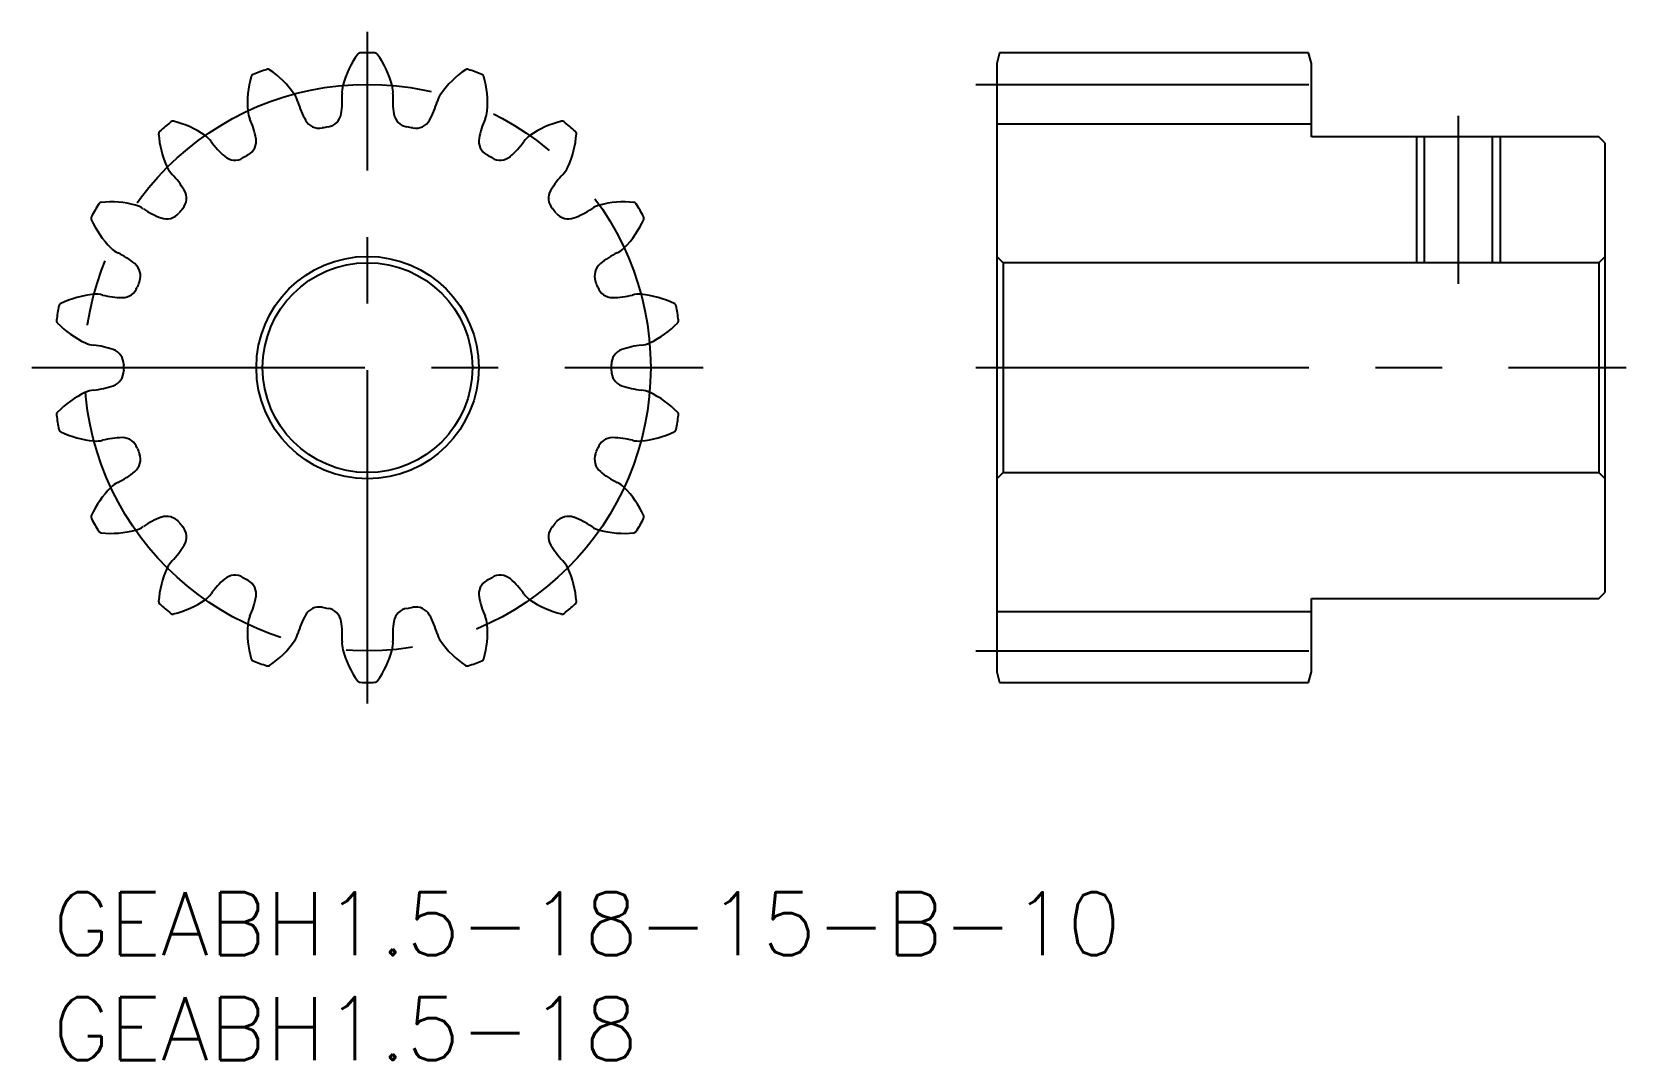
# Model space of a CAD drawing. Extents: x -1 to 75, y -8 to 41.
import ezdxf

# ---------------------------------------------------------------- set-up
doc = ezdxf.new("R2010")
doc.units = 0
doc.header["$LTSCALE"] = 0.5
doc.linetypes.add('CENTER', pattern=[50.8, 31.75, -6.35, 6.35, -6.35])
for name, color, linetype in [('MSM_CENTER', 1, 'CENTER'), ('MSM_CONTINUOUS', 7, 'CONTINUOUS'), ('MSM_NARROW', 5, 'CONTINUOUS'), ('MSM_PART_NUMBER', 7, 'CONTINUOUS')]:
    doc.layers.add(name, color=color, linetype=linetype)
doc.styles.get("Standard").update_dxf_attribs({"font": 'txt.shx', "height": 1, "bigfont": 'bigfont.shx'})

# ---------------------------------------------------------------- blocks, each defined once
blk = doc.blocks.new('*U3')
at = {"layer": 'MSM_PART_NUMBER'}
blk.add_text('GEABH1.5-18-15-B-10', height=3, dxfattribs=at).set_placement((0, -3))
blk = doc.blocks.new('*U4')
at = {"layer": 'MSM_PART_NUMBER'}
blk.add_text('GEABH1.5-18', height=3, dxfattribs=at).set_placement((0, -8))

msp = doc.modelspace()

# ---------------------------------------------------------------- linework, layer by layer
at = {"layer": 'MSM_CENTER'}
for p, q in [((15, 9), (15, 41)), ((44, 38.5), (61, 38.5)), ((67, 37), (67, 29)), ((-1, 25), (31, 25)), ((44, 25), (75, 25)), ((44, 11.5), (61, 11.5))]:
    msp.add_line(p, q, dxfattribs=at)
msp.add_circle((15, 25), 13.5, dxfattribs=at)
at = {"layer": 'MSM_CONTINUOUS'}
for p, q in [((45.134, 40), (45, 39.5)), ((59.866, 40), (45.134, 40)), ((60, 39.5), (59.866, 40)), ((45, 39.5), (45, 10.5)), ((60, 36), (60, 39.5)), ((45, 36.625), (60, 36.625)), ((73.7, 36), (60, 36)), ((65.379, 36), (65.379, 30)), ((68.621, 36), (68.621, 30)), ((74, 35.7), (73.7, 36)), ((74, 14.3), (74, 35.7)), ((45.3, 30), (45, 30.3)), ((45.3, 30), (45.3, 20)), ((73.7, 30), (45.3, 30)), ((74, 30.3), (73.7, 30)), ((73.7, 30), (73.7, 20)), ((45, 19.7), (45.3, 20)), ((45.3, 20), (73.7, 20)), ((73.7, 20), (74, 19.7)), ((60, 14), (73.7, 14)), ((60, 10.5), (60, 14)), ((73.7, 14), (74, 14.3)), ((45, 13.375), (60, 13.375)), ((45, 10.5), (45.134, 10)), ((45.134, 10), (59.866, 10)), ((59.866, 10), (60, 10.5))]:
    msp.add_line(p, q, dxfattribs=at)
for radius in [5.3, 5]:
    msp.add_circle((15, 25), radius, dxfattribs=at)
for centre, radius, start, end in [((18.17, 37.284), 4.5, 143.91572, 165), ((14.655, 39.846), 0.15, 91.33276, 143.91572), ((15, 25), 15, 88.66724, 91.33276), ((15.345, 39.846), 0.15, 36.0843, 88.66724), ((11.83, 37.284), 4.5, 15, 36.08428), ((13.778, 37.627), 4.5, 163.91572, 185), ((9.598, 38.833), 0.15, 111.33278, 163.91572), ((15, 25), 15, 108.66724, 111.33276), ((10.247, 39.069), 0.15, 56.08431, 108.66724), ((7.82, 35.459), 4.5, 35, 56.08428), ((22.18, 35.459), 4.5, 123.91572, 145), ((19.753, 39.069), 0.15, 71.33276, 123.91572), ((15, 25), 15, 68.66724, 71.33276), ((20.402, 38.833), 0.15, 16.0843, 68.66724), ((16.222, 37.627), 4.5, 355, 16.08428), ((10.508, 37.341), 1.218, 15.7019, 35.00005), ((9.797, 37.742), 4, 350.62429, 4.29814), ((15, 38.133), 1.218, 164.99995, 184.2981), ((15, 38.133), 1.218, 355.7019, 15.00005), ((20.203, 37.742), 4, 175.70186, 189.37571), ((19.492, 37.341), 1.218, 144.99995, 164.2981), ((15.532, 38.754), 4, 195.70186, 209.37571), ((14.468, 38.754), 4, 330.62429, 344.29814), ((15, 25), 15, 128.66724, 131.33276), ((5.722, 36.595), 0.15, 76.08431, 128.66724), ((4.676, 32.372), 4.5, 55, 76.08428), ((10.508, 37.341), 1.218, 184.99995, 204.2981), ((5.752, 35.194), 4, 10.62429, 24.29814), ((12.699, 37.159), 0.75, 209.3757, 280.71407), ((13.003, 37.213), 0.75, 279.28593, 350.6243), ((16.997, 37.213), 0.75, 189.3757, 260.71407), ((17.301, 37.159), 0.75, 259.28593, 330.6243), ((24.248, 35.194), 4, 155.70186, 169.37571), ((19.492, 37.341), 1.218, 335.7019, 355.00005), ((25.324, 32.372), 4.5, 103.91572, 125), ((24.278, 36.595), 0.15, 51.33276, 103.91572), ((15, 25), 15, 48.66724, 51.33276), ((5.193, 36.151), 0.15, 131.33278, 183.91572), ((9.532, 36.448), 4.5, 183.91572, 205), ((6.558, 35.061), 1.218, 35.7019, 55.00005), ((10.795, 38.106), 4, 215.70186, 229.37571), ((8.947, 35.793), 0.75, 299.28593, 10.62429), ((15, 25), 11.625, 99.28593, 100.71407), ((15, 25), 11.625, 79.28593, 80.71407), ((21.053, 35.793), 0.75, 169.3757, 240.71407), ((19.205, 38.106), 4, 310.62429, 324.29814), ((23.442, 35.061), 1.218, 124.99995, 144.2981), ((20.468, 36.448), 4.5, 335, 356.08428), ((24.807, 36.151), 0.15, 356.0843, 48.66724), ((8.679, 35.639), 0.75, 229.3757, 300.71407), ((15, 25), 11.625, 119.28593, 120.71407), ((15, 25), 11.625, 59.28593, 60.71407), ((21.321, 35.639), 0.75, 239.28593, 310.62429), ((6.558, 35.061), 1.218, 204.99995, 224.2981), ((2.823, 31.416), 4, 30.62429, 44.29814), ((27.177, 31.416), 4, 135.70186, 149.37571), ((23.442, 35.061), 1.218, 315.7019, 335.00005), ((5.62, 33.072), 0.75, 319.28593, 30.62429), ((24.38, 33.072), 0.75, 149.3757, 220.71407), ((15, 25), 15, 148.66724, 151.33276), ((2.316, 32.722), 0.15, 96.08431, 148.66724), ((2.777, 28.397), 4.5, 75, 96.08428), ((3.626, 31.567), 1.218, 55.7019, 75.00005), ((26.374, 31.567), 1.218, 104.99995, 124.2981), ((27.223, 28.397), 4.5, 83.91571, 105), ((27.684, 32.722), 0.15, 31.33276, 83.91568), ((15, 25), 15, 28.66724, 31.33276), ((1.97, 32.124), 0.15, 151.33277, 203.91568), ((5.947, 33.887), 4.5, 203.91571, 225), ((6.567, 35.877), 4, 235.70186, 249.37571), ((5.422, 32.836), 0.75, 249.3757, 320.71407), ((15, 25), 11.625, 139.28593, 140.71407), ((15, 25), 11.625, 39.28593, 40.71407), ((24.578, 32.836), 0.75, 219.28593, 290.62429), ((23.433, 35.877), 4, 290.62429, 304.29814), ((24.053, 33.887), 4.5, 315, 336.08428), ((28.03, 32.124), 0.15, 336.0843, 28.66724), ((3.626, 31.567), 1.218, 224.99995, 244.2981), ((1.363, 26.865), 4, 50.62429, 64.29814), ((28.637, 26.865), 4, 115.70186, 129.37571), ((26.374, 31.567), 1.218, 295.7019, 315.00005), ((3.425, 29.377), 0.75, 339.28593, 50.62429), ((26.575, 29.377), 0.75, 129.3757, 200.71407), ((15, 25), 11.625, 159.28593, 160.71407), ((15, 25), 11.625, 19.28593, 20.71407), ((2.352, 24.011), 4.5, 95, 116.08428), ((2.066, 27.281), 1.218, 75.7019, 95.00005), ((3.355, 32.337), 4, 255.70186, 269.37571), ((3.319, 29.087), 0.75, 269.3757, 340.71407), ((26.681, 29.087), 0.75, 199.28593, 270.62429), ((26.645, 32.337), 4, 270.62429, 284.29814), ((27.934, 27.281), 1.218, 84.99995, 104.2981), ((27.648, 24.011), 4.5, 63.91571, 85), ((15, 25), 15, 168.66724, 171.33276), ((0.44, 27.918), 0.15, 116.08431, 168.66724), ((29.56, 27.918), 0.15, 11.33277, 63.91568), ((15, 25), 15, 8.66724, 11.33276), ((0.32, 27.238), 0.15, 171.33277, 223.91568), ((3.453, 30.255), 4.5, 223.91571, 245), ((26.547, 30.255), 4.5, 295, 316.08428), ((29.68, 27.238), 0.15, 316.0843, 8.66724), ((2.066, 27.281), 1.218, 244.99995, 264.2981), ((1.548, 22.088), 4, 70.62429, 84.29814), ((2.626, 25.154), 0.75, 359.28593, 70.62429), ((27.374, 25.154), 0.75, 109.3757, 180.71407), ((28.452, 22.088), 4, 95.70186, 109.37571), ((27.934, 27.281), 1.218, 275.7019, 295.00005), ((15, 25), 11.625, 179.28593, 180.71407), ((15, 25), 11.625, 359.28593, 0.71407), ((2.626, 24.846), 0.75, 289.3757, 0.71407), ((27.374, 24.846), 0.75, 179.28593, 250.62429), ((3.453, 19.745), 4.5, 115, 136.08428), ((2.066, 22.719), 1.218, 95.7019, 115.00005), ((1.548, 27.912), 4, 275.70186, 289.37571), ((28.452, 27.912), 4, 250.62429, 264.29814), ((27.934, 22.719), 1.218, 64.99995, 84.2981), ((26.547, 19.745), 4.5, 43.91572, 65), ((0.32, 22.762), 0.15, 136.0843, 188.66724), ((29.68, 22.762), 0.15, 351.33277, 43.91572), ((15, 25), 15, 188.66724, 191.33276), ((0.44, 22.082), 0.15, 191.33277, 243.91572), ((29.56, 22.082), 0.15, 296.0843, 348.66724), ((15, 25), 15, 348.66724, 351.33276), ((2.352, 25.989), 4.5, 243.91572, 265), ((2.066, 22.719), 1.218, 264.99995, 284.2981), ((3.355, 17.663), 4, 90.62429, 104.29814), ((3.319, 20.913), 0.75, 19.28593, 90.62429), ((26.681, 20.913), 0.75, 89.3757, 160.71407), ((26.645, 17.663), 4, 75.70186, 89.37571), ((27.934, 22.719), 1.218, 255.7019, 275.00005), ((27.648, 25.989), 4.5, 275, 296.08428), ((3.425, 20.623), 0.75, 309.3757, 20.71407), ((15, 25), 11.625, 199.28593, 200.71407), ((26.575, 20.623), 0.75, 159.28593, 230.62429), ((15, 25), 11.625, 339.28593, 340.71407), ((1.363, 23.135), 4, 295.70186, 309.37571), ((28.637, 23.135), 4, 230.62429, 244.29814), ((5.947, 16.113), 4.5, 135, 156.08428), ((3.626, 18.433), 1.218, 115.7019, 135.00005), ((26.374, 18.433), 1.218, 44.99995, 64.2981), ((24.053, 16.113), 4.5, 23.91571, 45), ((1.97, 17.876), 0.15, 156.0843, 208.66724), ((15, 25), 15, 208.66724, 211.33276), ((6.567, 14.123), 4, 110.62429, 124.29814), ((5.422, 17.164), 0.75, 39.28593, 110.62429), ((15, 25), 11.625, 219.28593, 220.71407), ((15, 25), 11.625, 319.28593, 320.71407), ((24.578, 17.164), 0.75, 69.3757, 140.71407), ((23.433, 14.123), 4, 55.70186, 69.37571), ((15, 25), 15, 328.66724, 331.33276), ((28.03, 17.876), 0.15, 331.33277, 23.91568), ((2.316, 17.278), 0.15, 211.33277, 263.91572), ((2.777, 21.603), 4.5, 263.91572, 285), ((3.626, 18.433), 1.218, 284.99995, 304.2981), ((5.62, 16.928), 0.75, 329.3757, 40.71407), ((24.38, 16.928), 0.75, 139.28593, 210.62429), ((26.374, 18.433), 1.218, 235.7019, 255.00005), ((27.223, 21.603), 4.5, 255, 276.08428), ((27.684, 17.278), 0.15, 276.0843, 328.66724), ((2.823, 18.584), 4, 315.70186, 329.37571), ((27.177, 18.584), 4, 210.62429, 224.29814), ((9.532, 13.552), 4.5, 155, 176.08428), ((6.558, 14.939), 1.218, 135.7019, 155.00005), ((23.442, 14.939), 1.218, 24.99995, 44.2981), ((20.468, 13.552), 4.5, 3.91572, 25), ((10.795, 11.894), 4, 130.62429, 144.29814), ((8.679, 14.361), 0.75, 59.28593, 130.62429), ((15, 25), 11.625, 239.28593, 240.71407), ((8.947, 14.207), 0.75, 349.3757, 60.71407), ((21.053, 14.207), 0.75, 119.28593, 190.62429), ((15, 25), 11.625, 299.28593, 300.71407), ((21.321, 14.361), 0.75, 49.3757, 120.71407), ((19.205, 11.894), 4, 35.70186, 49.37571), ((5.193, 13.849), 0.15, 176.0843, 228.66724), ((15, 25), 15, 228.66724, 231.33276), ((4.676, 17.628), 4.5, 283.91571, 305), ((6.558, 14.939), 1.218, 304.99995, 324.2981), ((5.752, 14.806), 4, 335.70186, 349.37571), ((24.248, 14.806), 4, 190.62429, 204.29814), ((23.442, 14.939), 1.218, 215.7019, 235.00005), ((25.324, 17.628), 4.5, 235, 256.08428), ((15, 25), 15, 308.66724, 311.33276), ((24.807, 13.849), 0.15, 311.33277, 3.91572), ((5.722, 13.405), 0.15, 231.33277, 283.91568), ((10.508, 12.659), 1.218, 155.7019, 175.00005), ((15.532, 11.246), 4, 150.62429, 164.29814), ((12.699, 12.841), 0.75, 79.28593, 150.62429), ((15, 25), 11.625, 259.28593, 260.71407), ((13.003, 12.787), 0.75, 9.3757, 80.71407), ((16.997, 12.787), 0.75, 99.28593, 170.62429), ((15, 25), 11.625, 279.28593, 280.71407), ((17.301, 12.841), 0.75, 29.3757, 100.71407), ((14.468, 11.246), 4, 15.70186, 29.37571), ((19.492, 12.659), 1.218, 4.99995, 24.2981), ((24.278, 13.405), 0.15, 256.0843, 308.66724), ((13.778, 12.373), 4.5, 175, 196.08428), ((10.508, 12.659), 1.218, 324.99995, 344.2981), ((9.797, 12.258), 4, 355.70186, 9.37571), ((20.203, 12.258), 4, 170.62429, 184.29814), ((19.492, 12.659), 1.218, 195.7019, 215.00005), ((16.222, 12.373), 4.5, 343.91572, 5), ((7.82, 14.541), 4.5, 303.91571, 325), ((15, 11.867), 1.218, 175.7019, 195.00005), ((18.17, 12.716), 4.5, 195, 216.08428), ((11.83, 12.716), 4.5, 323.91572, 345), ((15, 11.867), 1.218, 344.99995, 4.2981), ((22.18, 14.541), 4.5, 215, 236.08428), ((9.598, 11.167), 0.15, 196.0843, 248.66724), ((15, 25), 15, 248.66724, 251.33276), ((10.247, 10.931), 0.15, 251.33277, 303.91568), ((19.753, 10.931), 0.15, 236.0843, 288.66724), ((15, 25), 15, 288.66724, 291.33276), ((20.402, 11.167), 0.15, 291.33275, 343.91572), ((14.655, 10.154), 0.15, 216.0843, 268.66724), ((15, 25), 15, 268.66724, 271.33276), ((15.345, 10.154), 0.15, 271.33277, 323.91572)]:
    msp.add_arc(centre, radius, start, end, dxfattribs=at)
at = {"layer": 'MSM_NARROW'}
for p, q in [((65, 36), (65, 30)), ((69, 36), (69, 30))]:
    msp.add_line(p, q, dxfattribs=at)

# ---------------------------------------------------------------- block references
at = {"layer": 'MSM_CONTINUOUS'}
for name in ['*U3', '*U4']:
    msp.add_blockref(name, (0, 0), dxfattribs=at)

doc.saveas('drawing.dxf')
